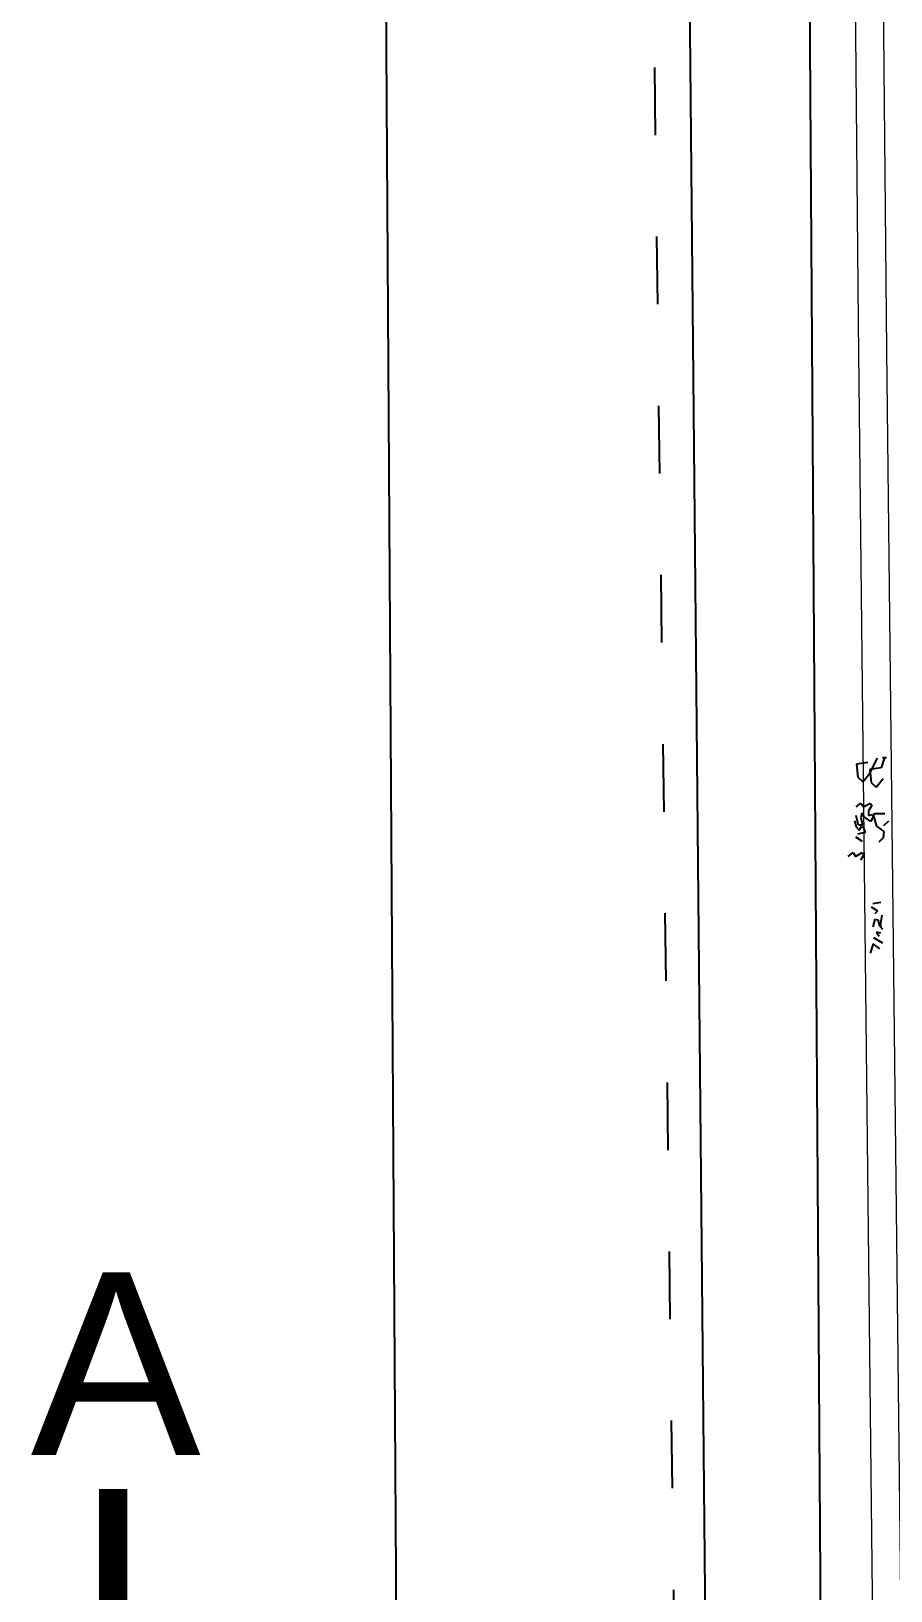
# Model space of a CAD drawing. Header units: metres. Extents: x -1655 to 449, y 40 to 361.
# Drawn here: x 142.424 to 143.949, y 50.084 to 52.85 of the extents above; entities that cross this region are included whole.
import ezdxf
from ezdxf.enums import TextEntityAlignment as Align

# ---------------------------------------------------------------- set-up
doc = ezdxf.new("R2010")
doc.units = ezdxf.units.M
doc.header["$MEASUREMENT"] = 0
doc.linetypes.add('ACAD_ISO03W100', pattern=[30, 12, -18])
doc.linetypes.add('ACAD_ISO10W100', pattern=[18, 12, -3, 0, -3])
doc.layers.add('13', color=13, linetype='Continuous', lineweight=9)
doc.layers.add('Layer5', color=31, linetype='Continuous', lineweight=9)
doc.layers.add('paisajismo', color=7, linetype='Continuous')
doc.styles.add('77', font='swiss.ttf')
doc.styles.add('DIMPLAN', font='romanc.shx', dxfattribs={"height": 0.15})
doc.dimstyles.new('DIMPLAN', dxfattribs={"dimtxt": 0.009, "dimasz": 0.219, "dimexe": 0.2, "dimexo": 0.2, "dimgap": 0.05, "dimtad": 0, "dimzin": 0, "dimdsep": 46, "dimtxsty": 'DIMPLAN', "dimblk1": 'DOTSMALL', "dimblk2": 'DOTSMALL', "dimsah": 1, "dimcen": 0, "dimse1": 1, "dimse2": 1, "dimclrd": 1, "dimclre": 1, "dimclrt": 2, "dimadec": 0, "dimazin": 0, "dimtfac": 0.909091, "dimtofl": 0, "dimtmove": 1, "dimatfit": 3, "dimldrblk": 'DOTSMALL', "dimfxl": 0.2, "dimtolj": 1, "dimtzin": 0, "dimarcsym": 0})

# ---------------------------------------------------------------- blocks, each defined once
blk = doc.blocks.new('A$C78ED2221')
at = {"layer": 'paisajismo', "color": 86}
for p, q in [((0.9006, 0.1659), (0.9274, 0.1305)), ((0.9304, 0.1811), (0.9499, 0.1494)), ((0.9829, 0.1711), (0.988, 0.1478)), ((1.0209, 0.1636), (1.0038, 0.1807)), ((1.013, 0.1754), (1.0187, 0.1698)), ((1.0187, 0.1698), (1.0453, 0.1736)), ((1.053, 0.1559), (1.0209, 0.1636)), ((1.0453, 0.1736), (1.0777, 0.1777)), ((1.1439, 0.1705), (1.1366, 0.1292)), ((1.4834, 0.1828), (1.4594, 0.1612)), ((1.5156, 0.187), (1.4834, 0.1828)), ((1.5437, 0.1483), (1.5156, 0.187)), ((1.5477, 0.187), (1.5718, 0.2129)), ((1.608, 0.1914), (1.608, 0.1397)), ((1.7492, 0.147), (1.7948, 0.1841)), ((1.8507, 0.1734), (1.8404, 0.1135)), ((1.8995, 0.1888), (1.8507, 0.1734)), ((1.9028, 0.2009), (1.9028, 0.1794)), ((0.9274, 0.1305), (0.8786, 0.1151)), ((0.9499, 0.1494), (0.9582, 0.135)), ((0.988, 0.1478), (0.9679, 0.1618)), ((1.0168, 0.1312), (1.0554, 0.1413)), ((1.0554, 0.1413), (1.053, 0.1559)), ((1.0993, 0.1544), (1.0841, 0.1391)), ((1.1216, 0.1199), (1.0993, 0.1544)), ((1.5101, 0.0899), (1.5028, 0.0486)), ((1.5391, 0.0791), (1.5101, 0.0899)), ((1.6039, 0.1311), (1.5437, 0.1483)), ((1.5966, 0.1318), (1.5685, 0.1189)), ((1.5685, 0.1189), (1.5925, 0.0845)), ((1.5925, 0.0845), (1.6126, 0.0716)), ((1.6046, 0.1275), (1.5966, 0.1318)), ((1.6006, 0.1061), (1.6046, 0.1275)), ((1.6247, 0.1061), (1.6006, 0.1061)), ((1.608, 0.1397), (1.6039, 0.1311)), ((1.6528, 0.1232), (1.6247, 0.1061)), ((1.6447, 0.0802), (1.6648, 0.1147)), ((1.6648, 0.1147), (1.6528, 0.1232)), ((1.7723, 0.1203), (1.7492, 0.147)), ((1.8404, 0.1135), (1.7723, 0.1203)), ((1.7772, 0.0771), (1.8227, 0.1142)), ((1.8227, 0.1142), (1.9006, 0.1544)), ((1.8786, 0.1035), (1.8683, 0.0436)), ((1.3936, 0.0818), (1.3655, 0.0646)), ((1.3855, 0.0387), (1.4056, 0.0732)), ((1.4056, 0.0258), (1.3855, 0.0387)), ((1.3855, 0), (1.4056, 0.0258)), ((1.4056, 0.0732), (1.3936, 0.0818)), ((1.4877, 0.0392), (1.4655, 0.0737)), ((1.5237, 0.0581), (1.5417, 0.0704)), ((1.5408, 0.041), (1.5237, 0.0581)), ((1.5417, 0.0704), (1.5391, 0.0791)), ((1.5728, 0.0333), (1.5408, 0.041)), ((1.5484, 0.0759), (1.5484, 0.0544)), ((1.5885, 0.0672), (1.5484, 0.0759)), ((1.5484, 0.0544), (1.5845, 0.0458)), ((1.5845, 0.0458), (1.6006, 0.0415)), ((1.6126, 0.0716), (1.5885, 0.0672)), ((1.6648, 0.0672), (1.6447, 0.0802)), ((1.6447, 0.0415), (1.6648, 0.0672)), ((1.8002, 0.0505), (1.7772, 0.0771)), ((1.8683, 0.0436), (1.8002, 0.0505))]:
    blk.add_line(p, q, dxfattribs=at)
blk = doc.blocks.new('_DOTSMALL')
at = {"color": 0, "linetype": 'ByBlock', "const_width": 0.5}
blk.add_lwpolyline([(-0.0625, 0, 1), (0.0625, 0, 1)], format="xyb", close=True, dxfattribs=at)
blk = doc.blocks.new('*D127')
at = {"color": 1, "lineweight": -2, "ltscale": 0.1, "transparency": 16777216}
for p, q in [((142.9924, 62.6817), (143.0361, 55.7206)), ((143.0841, 48.0809), (143.0404, 55.042))]:
    blk.add_line(p, q, dxfattribs=at)
at = {"layer": 'DEFPOINTS', "color": 0, "ltscale": 0.1, "transparency": 16777216}
for p in [(143.4963, 62.6848), (143.0841, 48.0809), (143.5879, 48.0841)]:
    blk.add_point(p, dxfattribs=at)
at = {"color": 1, "lineweight": -2, "ltscale": 0.1, "transparency": 16777216, "xscale": 0.2189999999999999, "yscale": 0.2189999999999999, "zscale": 0.2189999999999999}
for p, rotation in [((142.9924, 62.6817), 90.35965872328518), ((143.0841, 48.0809), 270.3596587232852)]:
    blk.add_blockref('_DOTSMALL', p, dxfattribs=dict(at, rotation=rotation))
at = {"color": 2, "ltscale": 0.1, "transparency": 16777216, "insert": (143.0383, 55.3813), "char_height": 0.15, "width": 0.6015, "attachment_point": 5, "rotation": 270.3597, "style": 'DIMPLAN'}
blk.add_mtext('\\A1;{\\C242;14.60}', dxfattribs=at)
blk = doc.blocks.new('AABBSEC')
at = {"layer": '13', "linetype": 'ACAD_ISO10W100', "ltscale": 0.1, "const_width": 0.05}
blk.add_lwpolyline([(6887.742, 1839.3548), (6887.742, 1838.5009), (6908.7737, 1838.5009), (6908.7737, 1839.2947)], dxfattribs=at)
at = {"layer": '13', "style": '77'}
blk.add_text('A', height=0.3239, dxfattribs=at).set_placement((6887.7465, 1839.5769), align=Align.MIDDLE_CENTER)

msp = doc.modelspace()

# ---------------------------------------------------------------- linework, layer by layer
at = {"color": 64, "linetype": 'ACAD_ISO03W100', "ltscale": 0.01}
msp.add_line((143.4062, 62.6848), (143.5879, 48.0841), dxfattribs=at)
for p, q in [((143.499, 62.6341), (143.6374, 48.1341)), ((143.7414, 62.4341), (143.8352, 48.3341))]:
    msp.add_line(p, q)
at = {"layer": 'Layer5'}
for p, q in [((143.7977, 62.3631), (143.8907, 52.334)), ((143.8424, 62.3223), (143.9412, 52.284)), ((143.8907, 52.334), (143.934, 48.4341)), ((143.9412, 52.284), (143.9835, 48.4841))]:
    msp.add_line(p, q, dxfattribs=at)

# ---------------------------------------------------------------- block references
msp.add_blockref('AABBSEC', (-6745.1726, -1789.0901))
at = {"color": 1, "xscale": -0.3381494434166233, "yscale": 0.3381494434166233, "zscale": 0.3381494434166233, "rotation": 270}
msp.add_blockref('A$C78ED2221', (143.8731, 50.9179), dxfattribs=at)

# ---------------------------------------------------------------- dimensions: what is measured, and where the dimension line sits
at = {"color": 242, "ltscale": 0.1, "true_color": 0xcd2027}
dim = msp.add_aligned_dim(p1=(143.4963, 62.6848), p2=(143.5879, 48.0841), distance=-0.5038, text='{\\C242;<>}', dimstyle='DIMPLAN', override={"dimfxl": 0.1, "dimfxlon": 1, "dimarcsym": 1}, dxfattribs=at)
dim.commit()
dim.dimension.update_dxf_attribs({"geometry": '*D127', "text_midpoint": (143.0383, 55.3813)})

doc.saveas('drawing.dxf')
